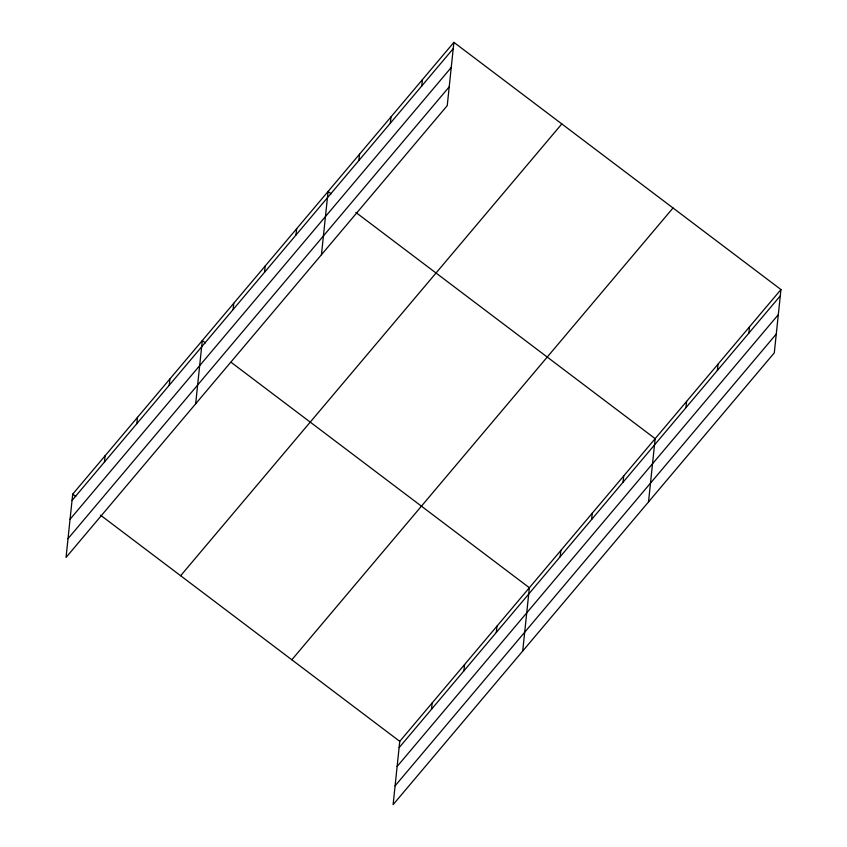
<?xml version="1.0" encoding="UTF-8"?>
<svg xmlns="http://www.w3.org/2000/svg" width="847" height="847" viewBox="0 0 847 847"><rect width="100%" height="100%" fill="white"/><g stroke="black" fill="none" stroke-linecap="round" stroke-linejoin="round"><path stroke-width="1.27" d="M453.886 42.35L72.704 494.15L66.045 557.442L447.237 105.642L453.886 42.35L780.955 289.558L774.296 352.85L393.114 804.65L399.763 741.358L780.955 289.558M104.435 462.049L105.102 455.75M136.843 423.648L137.5 417.349M169.241 385.247L169.908 378.937M195.657 403.828L202.306 340.536L205.387 342.866M233.094 309.568L233.751 303.268M264.539 272.3L265.196 265.99M295.984 235.021L296.651 228.722M321.447 254.735L328.096 191.443L331.177 193.772M358.884 160.475L359.541 154.175M390.329 123.207L390.996 116.897M421.774 85.928L422.441 79.629M431.504 709.267L432.161 702.957M463.902 670.856L464.569 664.556M496.3 632.455L496.967 626.145M522.715 651.036L529.364 587.744L231.083 362.294M560.153 556.775L560.82 550.476M591.598 519.507L592.265 513.197M623.053 482.229L623.71 475.929M648.506 501.943L655.165 438.651L355.846 212.417M685.943 407.682L686.61 401.383M717.388 370.414L718.055 364.104M748.843 333.136L749.5 326.836M72.037 500.461L453.23 48.66M70.057 519.264L451.25 67.464M68.025 538.639L449.217 86.839M180.633 575.727L561.815 123.927M291.834 659.781L673.016 207.981M399.106 747.668L780.288 295.868M397.127 766.471L778.308 314.671M395.094 785.847L776.276 334.046M72.704 494.15L75.785 496.48M100.454 515.124L399.763 741.358"/></g></svg>
